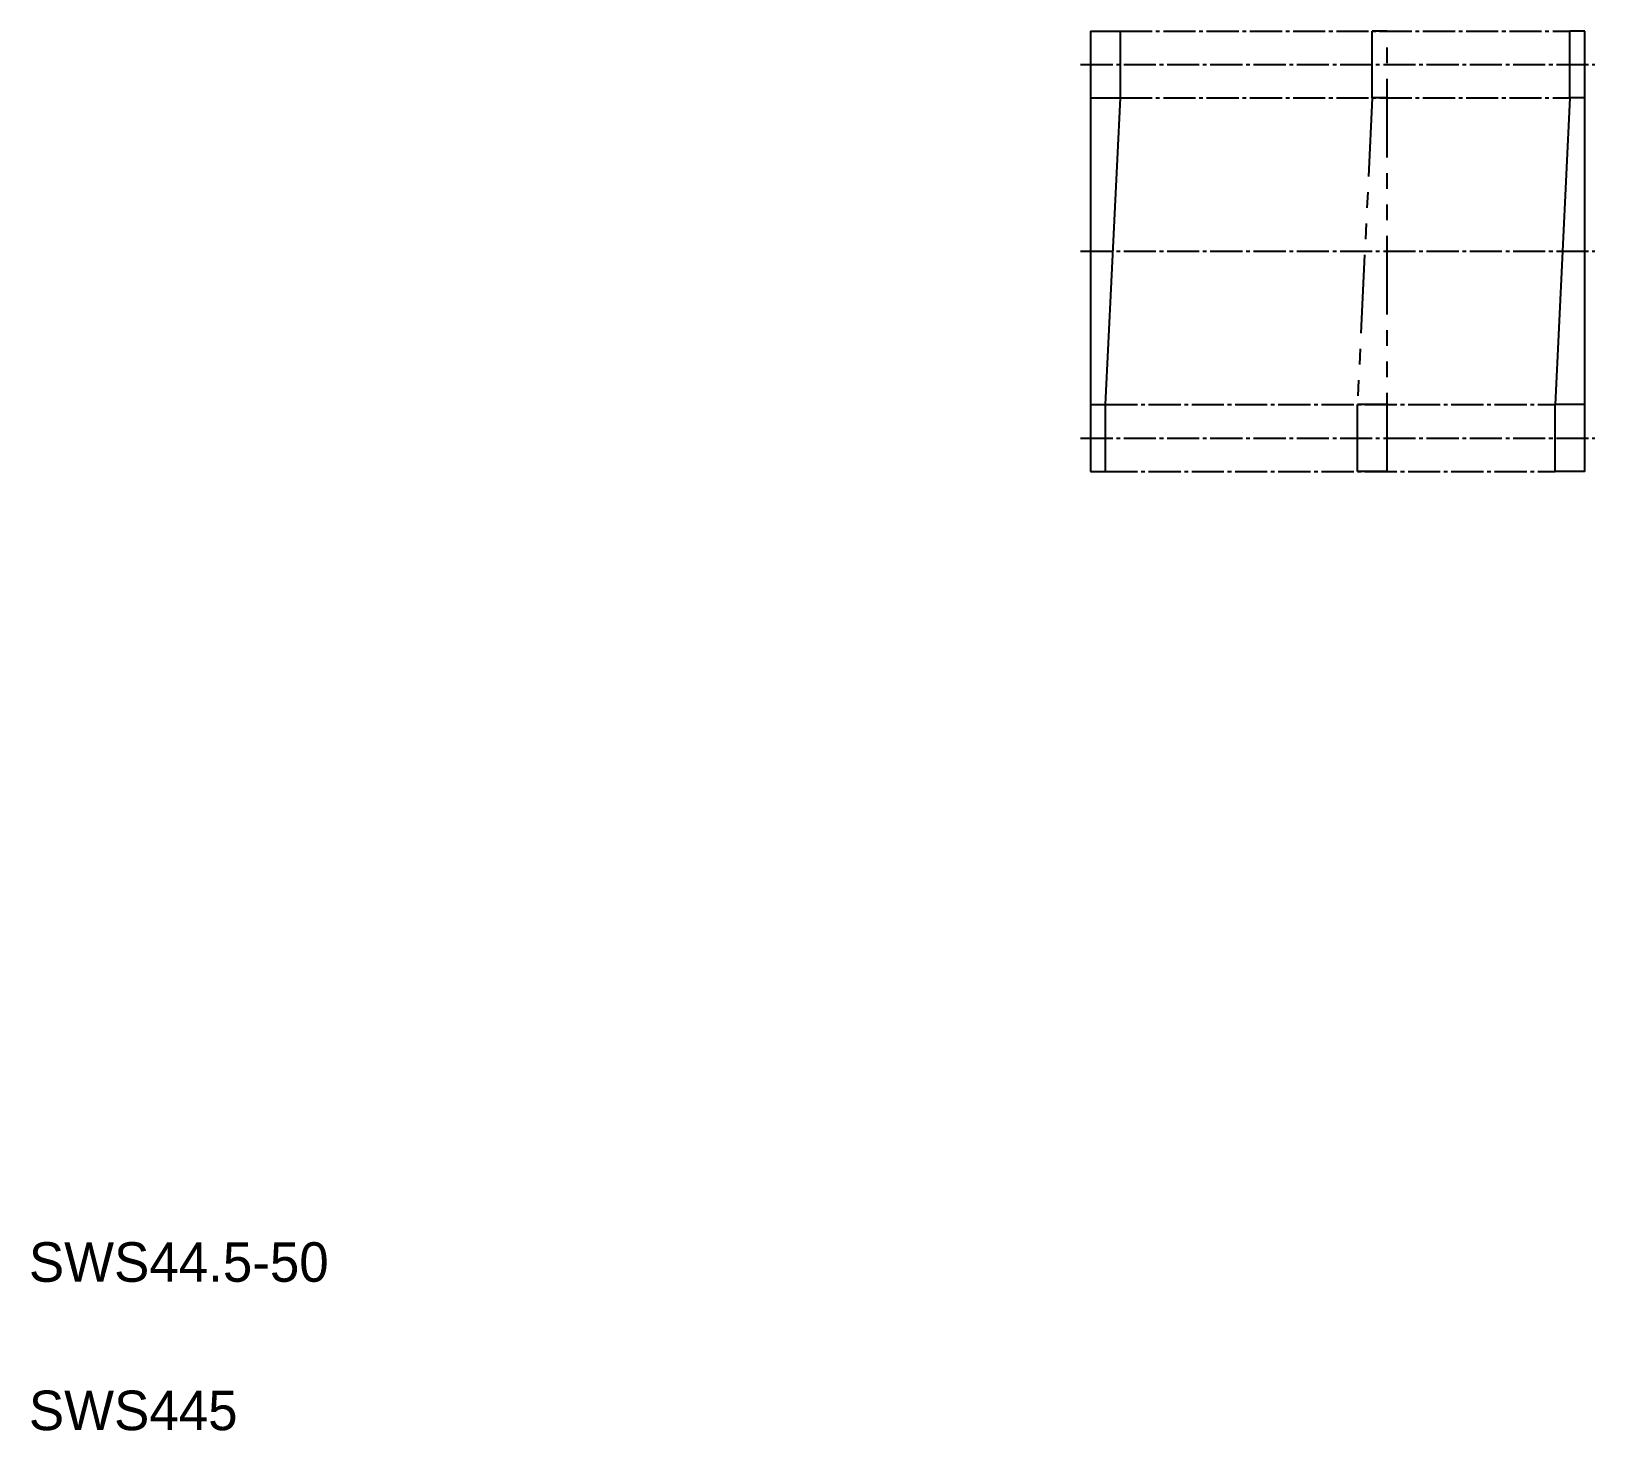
# Model space of a CAD drawing. Extents: x 10 to 168, y 10 to 151.
import ezdxf

# ---------------------------------------------------------------- set-up
doc = ezdxf.new("R2010")
doc.units = 0
doc.header["$LTSCALE"] = 0.25
doc.linetypes.add('CENTER', pattern=[17.5, 13, -1.5, 1.5, -1.5])
doc.linetypes.add('PHANTOM', pattern=[63.5, 31.75, -6.35, 6.35, -6.35, 6.35, -6.35])
doc.layers.get('0').update_dxf_attribs({"linetype": 'CONTINUOUS'})
doc.layers.add('CENTER', color=1, linetype='CENTER')

msp = doc.modelspace()

# ---------------------------------------------------------------- linework, layer by layer
at = {"linetype": 'BYBLOCK'}
for p, q in [((117.37, 151.44), (117.37, 106.94)), ((117.37, 151.44), (120.37, 151.44)), ((120.37, 151.44), (120.37, 144.69)), ((165.87, 144.69), (165.87, 151.44)), ((167.37, 151.44), (165.87, 151.44)), ((167.37, 106.94), (167.37, 151.44)), ((117.37, 144.69), (120.37, 144.69)), ((167.37, 144.69), (165.87, 144.69)), ((117.37, 113.69), (118.87, 113.69)), ((118.87, 113.69), (118.87, 106.94)), ((167.37, 113.69), (164.37, 113.69)), ((164.37, 106.94), (164.37, 113.69)), ((117.37, 106.94), (118.87, 106.94)), ((167.37, 106.94), (164.37, 106.94))]:
    msp.add_line(p, q, dxfattribs=at)
at = {"color": 3, "linetype": 'CENTER'}
for p, q in [((120.37, 151.44), (165.87, 151.44)), ((120.37, 144.69), (165.87, 144.69)), ((118.87, 113.69), (164.37, 113.69)), ((118.87, 106.94), (164.37, 106.94))]:
    msp.add_line(p, q, dxfattribs=at)
at = {"color": 3, "linetype": 'PHANTOM'}
for p, q in [((145.87, 144.69), (145.87, 151.44)), ((147.37, 151.44), (145.87, 151.44)), ((147.37, 106.94), (147.37, 151.44)), ((145.87, 144.69), (144.37, 113.69)), ((147.37, 144.69), (145.87, 144.69)), ((144.37, 106.94), (144.37, 113.69)), ((147.37, 113.69), (144.37, 113.69)), ((147.37, 106.94), (144.37, 106.94))]:
    msp.add_line(p, q, dxfattribs=at)
for p, q in [((120.37, 144.69), (118.87, 113.69)), ((165.87, 144.69), (164.37, 113.69)), ((117.37, 140.31), (117.37, 140.31)), ((117.37, 129.19), (117.37, 129.19))]:
    msp.add_line(p, q)
at = {"layer": 'CENTER', "color": 1, "linetype": 'CENTER'}
for p, q in [((116.37, 148.06), (168.37, 148.06)), ((116.37, 129.19), (168.37, 129.19)), ((116.37, 110.31), (168.37, 110.31))]:
    msp.add_line(p, q, dxfattribs=at)

# ---------------------------------------------------------------- texts
for s, p in [('SWS44.5-50', (10, 25)), ('SWS445', (10, 10))]:
    msp.add_text(s, height=4).set_placement(p)

doc.saveas('drawing.dxf')
